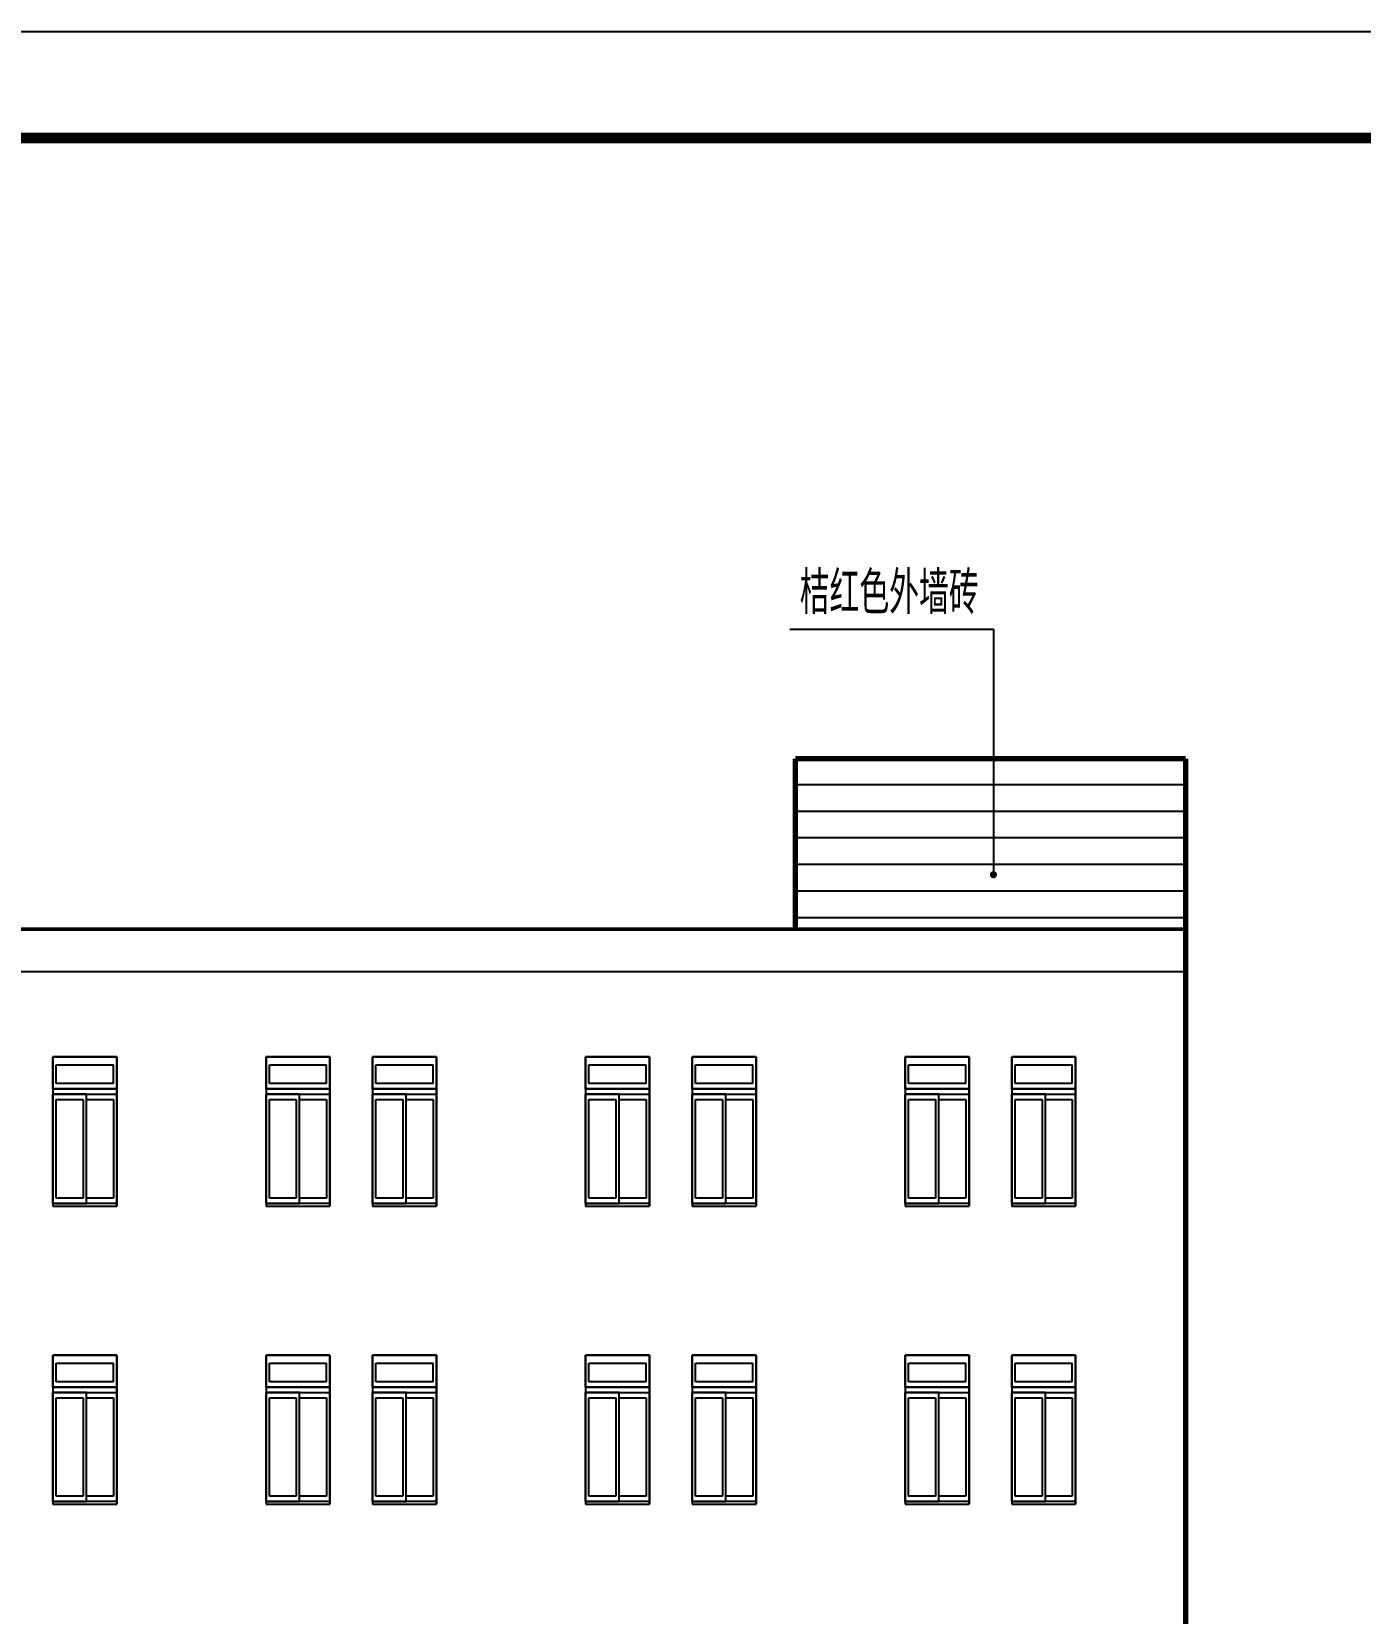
# Model space of a CAD drawing. Extents: x -55219 to 470149, y 494712 to 780039.
# Drawn here: x 152476 to 171184, y 561537 to 583812 of the extents above; entities that cross this region are included whole.
import ezdxf

# ---------------------------------------------------------------- set-up
doc = ezdxf.new("R2010")
doc.units = 0
doc.header["$LTSCALE"] = 1500
doc.header["$MEASUREMENT"] = 0
doc.layers.add('LVTRY', color=6, linetype='CONTINUOUS')
doc.layers.add('PUB_TITLE', color=4, linetype='CONTINUOUS')
doc.styles.add('_HZTXT', font='txt.shx', dxfattribs={"width": 0.8, "bigfont": 'hztxt.shx'})

msp = doc.modelspace()

# ---------------------------------------------------------------- hatches: boundary and pattern name
at = {"layer": 'LVTRY'}
h = msp.add_hatch(dxfattribs=at)
h.set_pattern_fill('LINE', scale=3000, style=0)
h.set_pattern_definition([(360, (233582.2, 428085.36), (1e-13, 375), [])])
h.paths.add_polyline_path([(168726.5, 571173.4), (168726.5, 573573.4), (166017.7, 573573.4), (166017.7, 571964.2, -0.4142136), (166042.9, 571939.1, -1), (165992.6, 571939.1, -0.4142136), (166017.7, 571964.2), (166017.7, 573573.4), (163226.5, 573573.4), (163226.5, 571173.4)])

# ---------------------------------------------------------------- linework, layer by layer
at = {"layer": 'LVTRY', "color": 7}
for p, q in [((163151.6, 575395.9), (166017.7, 575395.9)), ((166017.7, 575395.9), (166017.7, 571939.1)), ((168726.5, 570573.4), (107176.5, 570573.4)), ((152775.5, 569373.4), (152775.5, 567273.4)), ((152775.5, 569373.4), (153675.5, 569373.4)), ((152775.5, 569373.4), (153675.5, 569373.4)), ((153675.5, 569373.4), (152775.5, 569373.4)), ((152775.5, 569373.4), (153675.5, 569373.4)), ((152775.5, 569373.4), (153675.5, 569373.4)), ((152775.5, 568923.4), (152775.5, 569373.4)), ((152775.5, 569373.4), (152775.5, 568923.4)), ((152775.5, 569373.4), (152775.5, 568923.4)), ((152775.5, 569373.4), (152775.5, 568923.4)), ((152775.5, 569373.4), (152775.5, 568923.4)), ((153675.5, 569373.4), (153675.5, 567273.4)), ((153675.5, 569373.4), (153675.5, 568923.4)), ((153675.5, 568923.4), (153675.5, 569373.4)), ((153675.5, 569373.4), (153675.5, 568923.4)), ((153675.5, 568923.4), (153675.5, 569373.4)), ((153675.5, 568923.4), (153675.5, 569373.4)), ((155775.5, 569373.4), (155775.5, 567273.4)), ((155775.5, 569373.4), (156675.5, 569373.4)), ((155775.5, 569373.4), (156675.5, 569373.4)), ((156675.5, 569373.4), (155775.5, 569373.4)), ((155775.5, 569373.4), (156675.5, 569373.4)), ((155775.5, 569373.4), (156675.5, 569373.4)), ((155775.5, 568923.4), (155775.5, 569373.4)), ((155775.5, 569373.4), (155775.5, 568923.4)), ((155775.5, 569373.4), (155775.5, 568923.4)), ((155775.5, 569373.4), (155775.5, 568923.4)), ((155775.5, 569373.4), (155775.5, 568923.4)), ((156675.5, 569373.4), (156675.5, 567273.4)), ((156675.5, 569373.4), (156675.5, 568923.4)), ((156675.5, 568923.4), (156675.5, 569373.4)), ((156675.5, 569373.4), (156675.5, 568923.4)), ((156675.5, 568923.4), (156675.5, 569373.4)), ((156675.5, 568923.4), (156675.5, 569373.4)), ((157275.5, 569373.4), (157275.5, 567273.4)), ((157275.5, 569373.4), (158175.5, 569373.4)), ((157275.5, 569373.4), (158175.5, 569373.4)), ((158175.5, 569373.4), (157275.5, 569373.4)), ((157275.5, 569373.4), (158175.5, 569373.4)), ((157275.5, 569373.4), (158175.5, 569373.4)), ((157275.5, 568923.4), (157275.5, 569373.4)), ((157275.5, 569373.4), (157275.5, 568923.4)), ((157275.5, 569373.4), (157275.5, 568923.4)), ((157275.5, 569373.4), (157275.5, 568923.4)), ((157275.5, 569373.4), (157275.5, 568923.4)), ((158175.5, 569373.4), (158175.5, 567273.4)), ((158175.5, 569373.4), (158175.5, 568923.4)), ((158175.5, 568923.4), (158175.5, 569373.4)), ((158175.5, 569373.4), (158175.5, 568923.4)), ((158175.5, 568923.4), (158175.5, 569373.4)), ((158175.5, 568923.4), (158175.5, 569373.4)), ((160275.5, 569373.4), (160275.5, 567273.4)), ((160275.5, 569373.4), (161175.5, 569373.4)), ((160275.5, 569373.4), (161175.5, 569373.4)), ((161175.5, 569373.4), (160275.5, 569373.4)), ((160275.5, 569373.4), (161175.5, 569373.4)), ((160275.5, 569373.4), (161175.5, 569373.4)), ((160275.5, 568923.4), (160275.5, 569373.4)), ((160275.5, 569373.4), (160275.5, 568923.4)), ((160275.5, 569373.4), (160275.5, 568923.4)), ((160275.5, 569373.4), (160275.5, 568923.4)), ((160275.5, 569373.4), (160275.5, 568923.4)), ((161175.5, 569373.4), (161175.5, 567273.4)), ((161175.5, 569373.4), (161175.5, 568923.4)), ((161175.5, 568923.4), (161175.5, 569373.4)), ((161175.5, 569373.4), (161175.5, 568923.4)), ((161175.5, 568923.4), (161175.5, 569373.4)), ((161175.5, 568923.4), (161175.5, 569373.4)), ((161775.5, 569373.4), (161775.5, 567273.4)), ((161775.5, 569373.4), (162675.5, 569373.4)), ((161775.5, 569373.4), (162675.5, 569373.4)), ((162675.5, 569373.4), (161775.5, 569373.4)), ((161775.5, 569373.4), (162675.5, 569373.4)), ((161775.5, 569373.4), (162675.5, 569373.4)), ((161775.5, 568923.4), (161775.5, 569373.4)), ((161775.5, 569373.4), (161775.5, 568923.4)), ((161775.5, 569373.4), (161775.5, 568923.4)), ((161775.5, 569373.4), (161775.5, 568923.4)), ((161775.5, 569373.4), (161775.5, 568923.4)), ((162675.5, 569373.4), (162675.5, 567273.4)), ((162675.5, 569373.4), (162675.5, 568923.4)), ((162675.5, 568923.4), (162675.5, 569373.4)), ((162675.5, 569373.4), (162675.5, 568923.4)), ((162675.5, 568923.4), (162675.5, 569373.4)), ((162675.5, 568923.4), (162675.5, 569373.4)), ((164775.5, 569373.4), (164775.5, 567273.4)), ((164775.5, 569373.4), (165675.5, 569373.4)), ((164775.5, 569373.4), (165675.5, 569373.4)), ((165675.5, 569373.4), (164775.5, 569373.4)), ((164775.5, 569373.4), (165675.5, 569373.4)), ((164775.5, 569373.4), (165675.5, 569373.4)), ((164775.5, 568923.4), (164775.5, 569373.4)), ((164775.5, 569373.4), (164775.5, 568923.4)), ((164775.5, 569373.4), (164775.5, 568923.4)), ((164775.5, 569373.4), (164775.5, 568923.4)), ((164775.5, 569373.4), (164775.5, 568923.4)), ((165675.5, 569373.4), (165675.5, 567273.4)), ((165675.5, 569373.4), (165675.5, 568923.4)), ((165675.5, 568923.4), (165675.5, 569373.4)), ((165675.5, 569373.4), (165675.5, 568923.4)), ((165675.5, 568923.4), (165675.5, 569373.4)), ((165675.5, 568923.4), (165675.5, 569373.4)), ((166275.5, 569373.4), (166275.5, 567273.4)), ((166275.5, 569373.4), (167175.5, 569373.4)), ((166275.5, 569373.4), (167175.5, 569373.4)), ((167175.5, 569373.4), (166275.5, 569373.4)), ((166275.5, 569373.4), (167175.5, 569373.4)), ((166275.5, 569373.4), (167175.5, 569373.4)), ((166275.5, 568923.4), (166275.5, 569373.4)), ((166275.5, 569373.4), (166275.5, 568923.4)), ((166275.5, 569373.4), (166275.5, 568923.4)), ((166275.5, 569373.4), (166275.5, 568923.4)), ((166275.5, 569373.4), (166275.5, 568923.4)), ((167175.5, 569373.4), (167175.5, 567273.4)), ((167175.5, 569373.4), (167175.5, 568923.4)), ((167175.5, 568923.4), (167175.5, 569373.4)), ((167175.5, 569373.4), (167175.5, 568923.4)), ((167175.5, 568923.4), (167175.5, 569373.4)), ((167175.5, 568923.4), (167175.5, 569373.4)), ((152822.9, 569260.9), (153628.1, 569260.9)), ((152822.9, 569260.9), (153628.1, 569260.9)), ((152822.9, 568998.4), (152822.9, 569260.9)), ((152822.9, 568998.4), (152822.9, 569260.9)), ((153628.1, 568998.4), (153628.1, 569260.9)), ((153628.1, 568998.4), (153628.1, 569260.9)), ((155822.9, 569260.9), (156628.1, 569260.9)), ((155822.9, 569260.9), (156628.1, 569260.9)), ((155822.9, 568998.4), (155822.9, 569260.9)), ((155822.9, 568998.4), (155822.9, 569260.9)), ((156628.1, 568998.4), (156628.1, 569260.9)), ((156628.1, 568998.4), (156628.1, 569260.9)), ((157322.9, 569260.9), (158128.1, 569260.9)), ((157322.9, 569260.9), (158128.1, 569260.9)), ((157322.9, 568998.4), (157322.9, 569260.9)), ((157322.9, 568998.4), (157322.9, 569260.9)), ((158128.1, 568998.4), (158128.1, 569260.9)), ((158128.1, 568998.4), (158128.1, 569260.9)), ((160322.9, 569260.9), (161128.1, 569260.9)), ((160322.9, 569260.9), (161128.1, 569260.9)), ((160322.9, 568998.4), (160322.9, 569260.9)), ((160322.9, 568998.4), (160322.9, 569260.9)), ((161128.1, 568998.4), (161128.1, 569260.9)), ((161128.1, 568998.4), (161128.1, 569260.9)), ((161822.9, 569260.9), (162628.1, 569260.9)), ((161822.9, 569260.9), (162628.1, 569260.9)), ((161822.9, 568998.4), (161822.9, 569260.9)), ((161822.9, 568998.4), (161822.9, 569260.9)), ((162628.1, 568998.4), (162628.1, 569260.9)), ((162628.1, 568998.4), (162628.1, 569260.9)), ((164822.9, 569260.9), (165628.1, 569260.9)), ((164822.9, 569260.9), (165628.1, 569260.9)), ((164822.9, 568998.4), (164822.9, 569260.9)), ((164822.9, 568998.4), (164822.9, 569260.9)), ((165628.1, 568998.4), (165628.1, 569260.9)), ((165628.1, 568998.4), (165628.1, 569260.9)), ((166322.9, 569260.9), (167128.1, 569260.9)), ((166322.9, 569260.9), (167128.1, 569260.9)), ((166322.9, 568998.4), (166322.9, 569260.9)), ((166322.9, 568998.4), (166322.9, 569260.9)), ((167128.1, 568998.4), (167128.1, 569260.9)), ((167128.1, 568998.4), (167128.1, 569260.9)), ((152775.5, 568923.4), (152775.5, 567273.4)), ((152775.5, 568923.4), (152775.5, 567273.4)), ((153675.5, 568923.4), (152775.5, 568923.4)), ((152775.5, 568923.4), (153675.5, 568923.4)), ((152775.5, 568923.4), (153675.5, 568923.4)), ((153628.1, 568998.4), (152822.9, 568998.4)), ((153628.1, 568998.4), (152822.9, 568998.4)), ((153675.5, 567273.4), (153675.5, 568923.4)), ((153675.5, 567273.4), (153675.5, 568923.4)), ((155775.5, 568923.4), (155775.5, 567273.4)), ((155775.5, 568923.4), (155775.5, 567273.4)), ((156675.5, 568923.4), (155775.5, 568923.4)), ((155775.5, 568923.4), (156675.5, 568923.4)), ((155775.5, 568923.4), (156675.5, 568923.4)), ((156628.1, 568998.4), (155822.9, 568998.4)), ((156628.1, 568998.4), (155822.9, 568998.4)), ((156675.5, 567273.4), (156675.5, 568923.4)), ((156675.5, 567273.4), (156675.5, 568923.4)), ((157275.5, 568923.4), (157275.5, 567273.4)), ((157275.5, 568923.4), (157275.5, 567273.4)), ((158175.5, 568923.4), (157275.5, 568923.4)), ((157275.5, 568923.4), (158175.5, 568923.4)), ((157275.5, 568923.4), (158175.5, 568923.4)), ((158128.1, 568998.4), (157322.9, 568998.4)), ((158128.1, 568998.4), (157322.9, 568998.4)), ((158175.5, 567273.4), (158175.5, 568923.4)), ((158175.5, 567273.4), (158175.5, 568923.4)), ((160275.5, 568923.4), (160275.5, 567273.4)), ((160275.5, 568923.4), (160275.5, 567273.4)), ((161175.5, 568923.4), (160275.5, 568923.4)), ((160275.5, 568923.4), (161175.5, 568923.4)), ((160275.5, 568923.4), (161175.5, 568923.4)), ((161128.1, 568998.4), (160322.9, 568998.4)), ((161128.1, 568998.4), (160322.9, 568998.4)), ((161175.5, 567273.4), (161175.5, 568923.4)), ((161175.5, 567273.4), (161175.5, 568923.4)), ((161775.5, 568923.4), (161775.5, 567273.4)), ((161775.5, 568923.4), (161775.5, 567273.4)), ((162675.5, 568923.4), (161775.5, 568923.4)), ((161775.5, 568923.4), (162675.5, 568923.4)), ((161775.5, 568923.4), (162675.5, 568923.4)), ((162628.1, 568998.4), (161822.9, 568998.4)), ((162628.1, 568998.4), (161822.9, 568998.4)), ((162675.5, 567273.4), (162675.5, 568923.4)), ((162675.5, 567273.4), (162675.5, 568923.4)), ((164775.5, 568923.4), (164775.5, 567273.4)), ((164775.5, 568923.4), (164775.5, 567273.4)), ((165675.5, 568923.4), (164775.5, 568923.4)), ((164775.5, 568923.4), (165675.5, 568923.4)), ((164775.5, 568923.4), (165675.5, 568923.4)), ((165628.1, 568998.4), (164822.9, 568998.4)), ((165628.1, 568998.4), (164822.9, 568998.4)), ((165675.5, 567273.4), (165675.5, 568923.4)), ((165675.5, 567273.4), (165675.5, 568923.4)), ((166275.5, 568923.4), (166275.5, 567273.4)), ((166275.5, 568923.4), (166275.5, 567273.4)), ((167175.5, 568923.4), (166275.5, 568923.4)), ((166275.5, 568923.4), (167175.5, 568923.4)), ((166275.5, 568923.4), (167175.5, 568923.4)), ((167128.1, 568998.4), (166322.9, 568998.4)), ((167128.1, 568998.4), (166322.9, 568998.4)), ((167175.5, 567273.4), (167175.5, 568923.4)), ((167175.5, 567273.4), (167175.5, 568923.4)), ((152775.5, 567310.9), (152775.5, 568848.4)), ((152775.5, 568848.4), (152775.5, 567310.9)), ((152775.5, 568848.4), (152775.5, 567310.9)), ((152775.5, 568848.4), (153675.5, 568848.4)), ((152775.5, 568848.4), (153675.5, 568848.4)), ((153249.2, 568848.4), (152775.5, 568848.4)), ((152822.9, 567385.9), (152822.9, 568773.4)), ((152822.9, 567385.9), (152822.9, 568773.4)), ((152822.9, 568773.4), (153201.8, 568773.4)), ((152822.9, 568773.4), (153201.8, 568773.4)), ((153201.8, 568773.4), (153201.8, 567385.9)), ((153201.8, 568773.4), (153201.8, 567385.9)), ((153249.2, 567310.9), (153249.2, 568848.4)), ((153249.2, 567310.9), (153249.2, 568848.4)), ((153249.2, 568773.4), (153628.1, 568773.4)), ((153249.2, 568773.4), (153628.1, 568773.4)), ((153628.1, 568773.4), (153628.1, 567385.9)), ((153628.1, 568773.4), (153628.1, 567385.9)), ((153675.5, 568848.4), (153675.5, 567310.9)), ((153675.5, 568848.4), (153675.5, 567310.9)), ((155775.5, 567310.9), (155775.5, 568848.4)), ((155775.5, 568848.4), (155775.5, 567310.9)), ((155775.5, 568848.4), (155775.5, 567310.9)), ((155775.5, 568848.4), (156675.5, 568848.4)), ((155775.5, 568848.4), (156675.5, 568848.4)), ((156249.2, 568848.4), (155775.5, 568848.4)), ((155822.9, 567385.9), (155822.9, 568773.4)), ((155822.9, 567385.9), (155822.9, 568773.4)), ((155822.9, 568773.4), (156201.8, 568773.4)), ((155822.9, 568773.4), (156201.8, 568773.4)), ((156201.8, 568773.4), (156201.8, 567385.9)), ((156201.8, 568773.4), (156201.8, 567385.9)), ((156249.2, 567310.9), (156249.2, 568848.4)), ((156249.2, 567310.9), (156249.2, 568848.4)), ((156249.2, 568773.4), (156628.1, 568773.4)), ((156249.2, 568773.4), (156628.1, 568773.4)), ((156628.1, 568773.4), (156628.1, 567385.9)), ((156628.1, 568773.4), (156628.1, 567385.9)), ((156675.5, 568848.4), (156675.5, 567310.9)), ((156675.5, 568848.4), (156675.5, 567310.9)), ((157275.5, 567310.9), (157275.5, 568848.4)), ((157275.5, 568848.4), (157275.5, 567310.9)), ((157275.5, 568848.4), (157275.5, 567310.9)), ((157275.5, 568848.4), (158175.5, 568848.4)), ((157275.5, 568848.4), (158175.5, 568848.4)), ((157749.2, 568848.4), (157275.5, 568848.4)), ((157322.9, 567385.9), (157322.9, 568773.4)), ((157322.9, 567385.9), (157322.9, 568773.4)), ((157322.9, 568773.4), (157701.8, 568773.4)), ((157322.9, 568773.4), (157701.8, 568773.4)), ((157701.8, 568773.4), (157701.8, 567385.9)), ((157701.8, 568773.4), (157701.8, 567385.9)), ((157749.2, 567310.9), (157749.2, 568848.4)), ((157749.2, 567310.9), (157749.2, 568848.4)), ((157749.2, 568773.4), (158128.1, 568773.4)), ((157749.2, 568773.4), (158128.1, 568773.4)), ((158128.1, 568773.4), (158128.1, 567385.9)), ((158128.1, 568773.4), (158128.1, 567385.9)), ((158175.5, 568848.4), (158175.5, 567310.9)), ((158175.5, 568848.4), (158175.5, 567310.9)), ((160275.5, 567310.9), (160275.5, 568848.4)), ((160275.5, 568848.4), (160275.5, 567310.9)), ((160275.5, 568848.4), (160275.5, 567310.9)), ((160275.5, 568848.4), (161175.5, 568848.4)), ((160275.5, 568848.4), (161175.5, 568848.4)), ((160749.2, 568848.4), (160275.5, 568848.4)), ((160322.9, 567385.9), (160322.9, 568773.4)), ((160322.9, 567385.9), (160322.9, 568773.4)), ((160322.9, 568773.4), (160701.8, 568773.4)), ((160322.9, 568773.4), (160701.8, 568773.4)), ((160701.8, 568773.4), (160701.8, 567385.9)), ((160701.8, 568773.4), (160701.8, 567385.9)), ((160749.2, 567310.9), (160749.2, 568848.4)), ((160749.2, 567310.9), (160749.2, 568848.4)), ((160749.2, 568773.4), (161128.1, 568773.4)), ((160749.2, 568773.4), (161128.1, 568773.4)), ((161128.1, 568773.4), (161128.1, 567385.9)), ((161128.1, 568773.4), (161128.1, 567385.9)), ((161175.5, 568848.4), (161175.5, 567310.9)), ((161175.5, 568848.4), (161175.5, 567310.9)), ((161775.5, 567310.9), (161775.5, 568848.4)), ((161775.5, 568848.4), (161775.5, 567310.9)), ((161775.5, 568848.4), (161775.5, 567310.9)), ((161775.5, 568848.4), (162675.5, 568848.4)), ((161775.5, 568848.4), (162675.5, 568848.4)), ((162249.2, 568848.4), (161775.5, 568848.4)), ((161822.9, 567385.9), (161822.9, 568773.4)), ((161822.9, 567385.9), (161822.9, 568773.4)), ((161822.9, 568773.4), (162201.8, 568773.4)), ((161822.9, 568773.4), (162201.8, 568773.4)), ((162201.8, 568773.4), (162201.8, 567385.9)), ((162201.8, 568773.4), (162201.8, 567385.9)), ((162249.2, 567310.9), (162249.2, 568848.4)), ((162249.2, 567310.9), (162249.2, 568848.4)), ((162249.2, 568773.4), (162628.1, 568773.4)), ((162249.2, 568773.4), (162628.1, 568773.4)), ((162628.1, 568773.4), (162628.1, 567385.9)), ((162628.1, 568773.4), (162628.1, 567385.9)), ((162675.5, 568848.4), (162675.5, 567310.9)), ((162675.5, 568848.4), (162675.5, 567310.9)), ((164775.5, 567310.9), (164775.5, 568848.4)), ((164775.5, 568848.4), (164775.5, 567310.9)), ((164775.5, 568848.4), (164775.5, 567310.9)), ((164775.5, 568848.4), (165675.5, 568848.4)), ((164775.5, 568848.4), (165675.5, 568848.4)), ((165249.2, 568848.4), (164775.5, 568848.4)), ((164822.9, 567385.9), (164822.9, 568773.4)), ((164822.9, 567385.9), (164822.9, 568773.4)), ((164822.9, 568773.4), (165201.8, 568773.4)), ((164822.9, 568773.4), (165201.8, 568773.4)), ((165201.8, 568773.4), (165201.8, 567385.9)), ((165201.8, 568773.4), (165201.8, 567385.9)), ((165249.2, 567310.9), (165249.2, 568848.4)), ((165249.2, 567310.9), (165249.2, 568848.4)), ((165249.2, 568773.4), (165628.1, 568773.4)), ((165249.2, 568773.4), (165628.1, 568773.4)), ((165628.1, 568773.4), (165628.1, 567385.9)), ((165628.1, 568773.4), (165628.1, 567385.9)), ((165675.5, 568848.4), (165675.5, 567310.9)), ((165675.5, 568848.4), (165675.5, 567310.9)), ((166275.5, 567310.9), (166275.5, 568848.4)), ((166275.5, 568848.4), (166275.5, 567310.9)), ((166275.5, 568848.4), (166275.5, 567310.9)), ((166275.5, 568848.4), (167175.5, 568848.4)), ((166275.5, 568848.4), (167175.5, 568848.4)), ((166749.2, 568848.4), (166275.5, 568848.4)), ((166322.9, 567385.9), (166322.9, 568773.4)), ((166322.9, 567385.9), (166322.9, 568773.4)), ((166322.9, 568773.4), (166701.8, 568773.4)), ((166322.9, 568773.4), (166701.8, 568773.4)), ((166701.8, 568773.4), (166701.8, 567385.9)), ((166701.8, 568773.4), (166701.8, 567385.9)), ((166749.2, 567310.9), (166749.2, 568848.4)), ((166749.2, 567310.9), (166749.2, 568848.4)), ((166749.2, 568773.4), (167128.1, 568773.4)), ((166749.2, 568773.4), (167128.1, 568773.4)), ((167128.1, 568773.4), (167128.1, 567385.9)), ((167128.1, 568773.4), (167128.1, 567385.9)), ((167175.5, 568848.4), (167175.5, 567310.9)), ((167175.5, 568848.4), (167175.5, 567310.9)), ((153201.8, 567385.9), (152822.9, 567385.9)), ((153201.8, 567385.9), (152822.9, 567385.9)), ((153628.1, 567385.9), (153249.2, 567385.9)), ((153628.1, 567385.9), (153249.2, 567385.9)), ((156201.8, 567385.9), (155822.9, 567385.9)), ((156201.8, 567385.9), (155822.9, 567385.9)), ((156628.1, 567385.9), (156249.2, 567385.9)), ((156628.1, 567385.9), (156249.2, 567385.9)), ((157701.8, 567385.9), (157322.9, 567385.9)), ((157701.8, 567385.9), (157322.9, 567385.9)), ((158128.1, 567385.9), (157749.2, 567385.9)), ((158128.1, 567385.9), (157749.2, 567385.9)), ((160701.8, 567385.9), (160322.9, 567385.9)), ((160701.8, 567385.9), (160322.9, 567385.9)), ((161128.1, 567385.9), (160749.2, 567385.9)), ((161128.1, 567385.9), (160749.2, 567385.9)), ((162201.8, 567385.9), (161822.9, 567385.9)), ((162201.8, 567385.9), (161822.9, 567385.9)), ((162628.1, 567385.9), (162249.2, 567385.9)), ((162628.1, 567385.9), (162249.2, 567385.9)), ((165201.8, 567385.9), (164822.9, 567385.9)), ((165201.8, 567385.9), (164822.9, 567385.9)), ((165628.1, 567385.9), (165249.2, 567385.9)), ((165628.1, 567385.9), (165249.2, 567385.9)), ((166701.8, 567385.9), (166322.9, 567385.9)), ((166701.8, 567385.9), (166322.9, 567385.9)), ((167128.1, 567385.9), (166749.2, 567385.9)), ((167128.1, 567385.9), (166749.2, 567385.9)), ((153675.5, 567310.9), (152775.5, 567310.9)), ((153675.5, 567310.9), (152775.5, 567310.9)), ((152775.5, 567310.9), (153249.2, 567310.9)), ((152775.5, 567273.4), (153675.5, 567273.4)), ((152775.5, 567273.4), (153675.5, 567273.4)), ((152775.5, 567273.4), (153675.5, 567273.4)), ((153675.5, 567273.4), (153675.5, 567273.4)), ((156675.5, 567310.9), (155775.5, 567310.9)), ((156675.5, 567310.9), (155775.5, 567310.9)), ((155775.5, 567310.9), (156249.2, 567310.9)), ((155775.5, 567273.4), (156675.5, 567273.4)), ((155775.5, 567273.4), (156675.5, 567273.4)), ((155775.5, 567273.4), (156675.5, 567273.4)), ((156675.5, 567273.4), (156675.5, 567273.4)), ((158175.5, 567310.9), (157275.5, 567310.9)), ((158175.5, 567310.9), (157275.5, 567310.9)), ((157275.5, 567310.9), (157749.2, 567310.9)), ((157275.5, 567273.4), (158175.5, 567273.4)), ((157275.5, 567273.4), (158175.5, 567273.4)), ((157275.5, 567273.4), (158175.5, 567273.4)), ((158175.5, 567273.4), (158175.5, 567273.4)), ((161175.5, 567310.9), (160275.5, 567310.9)), ((161175.5, 567310.9), (160275.5, 567310.9)), ((160275.5, 567310.9), (160749.2, 567310.9)), ((160275.5, 567273.4), (161175.5, 567273.4)), ((160275.5, 567273.4), (161175.5, 567273.4)), ((160275.5, 567273.4), (161175.5, 567273.4)), ((161175.5, 567273.4), (161175.5, 567273.4)), ((162675.5, 567310.9), (161775.5, 567310.9)), ((162675.5, 567310.9), (161775.5, 567310.9)), ((161775.5, 567310.9), (162249.2, 567310.9)), ((161775.5, 567273.4), (162675.5, 567273.4)), ((161775.5, 567273.4), (162675.5, 567273.4)), ((161775.5, 567273.4), (162675.5, 567273.4)), ((162675.5, 567273.4), (162675.5, 567273.4)), ((165675.5, 567310.9), (164775.5, 567310.9)), ((165675.5, 567310.9), (164775.5, 567310.9)), ((164775.5, 567310.9), (165249.2, 567310.9)), ((164775.5, 567273.4), (165675.5, 567273.4)), ((164775.5, 567273.4), (165675.5, 567273.4)), ((164775.5, 567273.4), (165675.5, 567273.4)), ((165675.5, 567273.4), (165675.5, 567273.4)), ((167175.5, 567310.9), (166275.5, 567310.9)), ((167175.5, 567310.9), (166275.5, 567310.9)), ((166275.5, 567310.9), (166749.2, 567310.9)), ((166275.5, 567273.4), (167175.5, 567273.4)), ((166275.5, 567273.4), (167175.5, 567273.4)), ((166275.5, 567273.4), (167175.5, 567273.4)), ((167175.5, 567273.4), (167175.5, 567273.4)), ((152775.5, 565173.4), (152775.5, 563073.4)), ((152775.5, 565173.4), (153675.5, 565173.4)), ((152775.5, 565173.4), (153675.5, 565173.4)), ((153675.5, 565173.4), (152775.5, 565173.4)), ((152775.5, 565173.4), (153675.5, 565173.4)), ((152775.5, 565173.4), (153675.5, 565173.4)), ((152775.5, 564723.4), (152775.5, 565173.4)), ((152775.5, 565173.4), (152775.5, 564723.4)), ((152775.5, 565173.4), (152775.5, 564723.4)), ((152775.5, 565173.4), (152775.5, 564723.4)), ((152775.5, 565173.4), (152775.5, 564723.4)), ((153675.5, 565173.4), (153675.5, 563073.4)), ((153675.5, 565173.4), (153675.5, 564723.4)), ((153675.5, 564723.4), (153675.5, 565173.4)), ((153675.5, 565173.4), (153675.5, 564723.4)), ((153675.5, 564723.4), (153675.5, 565173.4)), ((153675.5, 564723.4), (153675.5, 565173.4)), ((155775.5, 565173.4), (155775.5, 563073.4)), ((155775.5, 565173.4), (156675.5, 565173.4)), ((155775.5, 565173.4), (156675.5, 565173.4)), ((156675.5, 565173.4), (155775.5, 565173.4)), ((155775.5, 565173.4), (156675.5, 565173.4)), ((155775.5, 565173.4), (156675.5, 565173.4)), ((155775.5, 564723.4), (155775.5, 565173.4)), ((155775.5, 565173.4), (155775.5, 564723.4)), ((155775.5, 565173.4), (155775.5, 564723.4)), ((155775.5, 565173.4), (155775.5, 564723.4)), ((155775.5, 565173.4), (155775.5, 564723.4)), ((156675.5, 565173.4), (156675.5, 563073.4)), ((156675.5, 565173.4), (156675.5, 564723.4)), ((156675.5, 564723.4), (156675.5, 565173.4)), ((156675.5, 565173.4), (156675.5, 564723.4)), ((156675.5, 564723.4), (156675.5, 565173.4)), ((156675.5, 564723.4), (156675.5, 565173.4)), ((157275.5, 565173.4), (157275.5, 563073.4)), ((157275.5, 565173.4), (158175.5, 565173.4)), ((157275.5, 565173.4), (158175.5, 565173.4)), ((158175.5, 565173.4), (157275.5, 565173.4)), ((157275.5, 565173.4), (158175.5, 565173.4)), ((157275.5, 565173.4), (158175.5, 565173.4)), ((157275.5, 564723.4), (157275.5, 565173.4)), ((157275.5, 565173.4), (157275.5, 564723.4)), ((157275.5, 565173.4), (157275.5, 564723.4)), ((157275.5, 565173.4), (157275.5, 564723.4)), ((157275.5, 565173.4), (157275.5, 564723.4)), ((158175.5, 565173.4), (158175.5, 563073.4)), ((158175.5, 565173.4), (158175.5, 564723.4)), ((158175.5, 564723.4), (158175.5, 565173.4)), ((158175.5, 565173.4), (158175.5, 564723.4)), ((158175.5, 564723.4), (158175.5, 565173.4)), ((158175.5, 564723.4), (158175.5, 565173.4)), ((160275.5, 565173.4), (160275.5, 563073.4)), ((160275.5, 565173.4), (161175.5, 565173.4)), ((160275.5, 565173.4), (161175.5, 565173.4)), ((161175.5, 565173.4), (160275.5, 565173.4)), ((160275.5, 565173.4), (161175.5, 565173.4)), ((160275.5, 565173.4), (161175.5, 565173.4)), ((160275.5, 564723.4), (160275.5, 565173.4)), ((160275.5, 565173.4), (160275.5, 564723.4)), ((160275.5, 565173.4), (160275.5, 564723.4)), ((160275.5, 565173.4), (160275.5, 564723.4)), ((160275.5, 565173.4), (160275.5, 564723.4)), ((161175.5, 565173.4), (161175.5, 563073.4)), ((161175.5, 565173.4), (161175.5, 564723.4)), ((161175.5, 564723.4), (161175.5, 565173.4)), ((161175.5, 565173.4), (161175.5, 564723.4)), ((161175.5, 564723.4), (161175.5, 565173.4)), ((161175.5, 564723.4), (161175.5, 565173.4)), ((161775.5, 565173.4), (161775.5, 563073.4)), ((161775.5, 565173.4), (162675.5, 565173.4)), ((161775.5, 565173.4), (162675.5, 565173.4)), ((162675.5, 565173.4), (161775.5, 565173.4)), ((161775.5, 565173.4), (162675.5, 565173.4)), ((161775.5, 565173.4), (162675.5, 565173.4)), ((161775.5, 564723.4), (161775.5, 565173.4)), ((161775.5, 565173.4), (161775.5, 564723.4)), ((161775.5, 565173.4), (161775.5, 564723.4)), ((161775.5, 565173.4), (161775.5, 564723.4)), ((161775.5, 565173.4), (161775.5, 564723.4)), ((162675.5, 565173.4), (162675.5, 563073.4)), ((162675.5, 565173.4), (162675.5, 564723.4)), ((162675.5, 564723.4), (162675.5, 565173.4)), ((162675.5, 565173.4), (162675.5, 564723.4)), ((162675.5, 564723.4), (162675.5, 565173.4)), ((162675.5, 564723.4), (162675.5, 565173.4)), ((164775.5, 565173.4), (164775.5, 563073.4)), ((164775.5, 565173.4), (165675.5, 565173.4)), ((164775.5, 565173.4), (165675.5, 565173.4)), ((165675.5, 565173.4), (164775.5, 565173.4)), ((164775.5, 565173.4), (165675.5, 565173.4)), ((164775.5, 565173.4), (165675.5, 565173.4)), ((164775.5, 564723.4), (164775.5, 565173.4)), ((164775.5, 565173.4), (164775.5, 564723.4)), ((164775.5, 565173.4), (164775.5, 564723.4)), ((164775.5, 565173.4), (164775.5, 564723.4)), ((164775.5, 565173.4), (164775.5, 564723.4)), ((165675.5, 565173.4), (165675.5, 563073.4)), ((165675.5, 565173.4), (165675.5, 564723.4)), ((165675.5, 564723.4), (165675.5, 565173.4)), ((165675.5, 565173.4), (165675.5, 564723.4)), ((165675.5, 564723.4), (165675.5, 565173.4)), ((165675.5, 564723.4), (165675.5, 565173.4)), ((166275.5, 565173.4), (166275.5, 563073.4)), ((166275.5, 565173.4), (167175.5, 565173.4)), ((166275.5, 565173.4), (167175.5, 565173.4)), ((167175.5, 565173.4), (166275.5, 565173.4)), ((166275.5, 565173.4), (167175.5, 565173.4)), ((166275.5, 565173.4), (167175.5, 565173.4)), ((166275.5, 564723.4), (166275.5, 565173.4)), ((166275.5, 565173.4), (166275.5, 564723.4)), ((166275.5, 565173.4), (166275.5, 564723.4)), ((166275.5, 565173.4), (166275.5, 564723.4)), ((166275.5, 565173.4), (166275.5, 564723.4)), ((167175.5, 565173.4), (167175.5, 563073.4)), ((167175.5, 565173.4), (167175.5, 564723.4)), ((167175.5, 564723.4), (167175.5, 565173.4)), ((167175.5, 565173.4), (167175.5, 564723.4)), ((167175.5, 564723.4), (167175.5, 565173.4)), ((167175.5, 564723.4), (167175.5, 565173.4)), ((152822.9, 565060.9), (153628.1, 565060.9)), ((152822.9, 565060.9), (153628.1, 565060.9)), ((152822.9, 564798.4), (152822.9, 565060.9)), ((152822.9, 564798.4), (152822.9, 565060.9)), ((153628.1, 564798.4), (153628.1, 565060.9)), ((153628.1, 564798.4), (153628.1, 565060.9)), ((155822.9, 565060.9), (156628.1, 565060.9)), ((155822.9, 565060.9), (156628.1, 565060.9)), ((155822.9, 564798.4), (155822.9, 565060.9)), ((155822.9, 564798.4), (155822.9, 565060.9)), ((156628.1, 564798.4), (156628.1, 565060.9)), ((156628.1, 564798.4), (156628.1, 565060.9)), ((157322.9, 565060.9), (158128.1, 565060.9)), ((157322.9, 565060.9), (158128.1, 565060.9)), ((157322.9, 564798.4), (157322.9, 565060.9)), ((157322.9, 564798.4), (157322.9, 565060.9)), ((158128.1, 564798.4), (158128.1, 565060.9)), ((158128.1, 564798.4), (158128.1, 565060.9)), ((160322.9, 565060.9), (161128.1, 565060.9)), ((160322.9, 565060.9), (161128.1, 565060.9)), ((160322.9, 564798.4), (160322.9, 565060.9)), ((160322.9, 564798.4), (160322.9, 565060.9)), ((161128.1, 564798.4), (161128.1, 565060.9)), ((161128.1, 564798.4), (161128.1, 565060.9)), ((161822.9, 565060.9), (162628.1, 565060.9)), ((161822.9, 565060.9), (162628.1, 565060.9)), ((161822.9, 564798.4), (161822.9, 565060.9)), ((161822.9, 564798.4), (161822.9, 565060.9)), ((162628.1, 564798.4), (162628.1, 565060.9)), ((162628.1, 564798.4), (162628.1, 565060.9)), ((164822.9, 565060.9), (165628.1, 565060.9)), ((164822.9, 565060.9), (165628.1, 565060.9)), ((164822.9, 564798.4), (164822.9, 565060.9)), ((164822.9, 564798.4), (164822.9, 565060.9)), ((165628.1, 564798.4), (165628.1, 565060.9)), ((165628.1, 564798.4), (165628.1, 565060.9)), ((166322.9, 565060.9), (167128.1, 565060.9)), ((166322.9, 565060.9), (167128.1, 565060.9)), ((166322.9, 564798.4), (166322.9, 565060.9)), ((166322.9, 564798.4), (166322.9, 565060.9)), ((167128.1, 564798.4), (167128.1, 565060.9)), ((167128.1, 564798.4), (167128.1, 565060.9)), ((152775.5, 564723.4), (152775.5, 563073.4)), ((152775.5, 564723.4), (152775.5, 563073.4)), ((153675.5, 564723.4), (152775.5, 564723.4)), ((152775.5, 564723.4), (153675.5, 564723.4)), ((152775.5, 564723.4), (153675.5, 564723.4)), ((153628.1, 564798.4), (152822.9, 564798.4)), ((153628.1, 564798.4), (152822.9, 564798.4)), ((153675.5, 563073.4), (153675.5, 564723.4)), ((153675.5, 563073.4), (153675.5, 564723.4)), ((155775.5, 564723.4), (155775.5, 563073.4)), ((155775.5, 564723.4), (155775.5, 563073.4)), ((156675.5, 564723.4), (155775.5, 564723.4)), ((155775.5, 564723.4), (156675.5, 564723.4)), ((155775.5, 564723.4), (156675.5, 564723.4)), ((156628.1, 564798.4), (155822.9, 564798.4)), ((156628.1, 564798.4), (155822.9, 564798.4)), ((156675.5, 563073.4), (156675.5, 564723.4)), ((156675.5, 563073.4), (156675.5, 564723.4)), ((157275.5, 564723.4), (157275.5, 563073.4)), ((157275.5, 564723.4), (157275.5, 563073.4)), ((158175.5, 564723.4), (157275.5, 564723.4)), ((157275.5, 564723.4), (158175.5, 564723.4)), ((157275.5, 564723.4), (158175.5, 564723.4)), ((158128.1, 564798.4), (157322.9, 564798.4)), ((158128.1, 564798.4), (157322.9, 564798.4)), ((158175.5, 563073.4), (158175.5, 564723.4)), ((158175.5, 563073.4), (158175.5, 564723.4)), ((160275.5, 564723.4), (160275.5, 563073.4)), ((160275.5, 564723.4), (160275.5, 563073.4)), ((161175.5, 564723.4), (160275.5, 564723.4)), ((160275.5, 564723.4), (161175.5, 564723.4)), ((160275.5, 564723.4), (161175.5, 564723.4)), ((161128.1, 564798.4), (160322.9, 564798.4)), ((161128.1, 564798.4), (160322.9, 564798.4)), ((161175.5, 563073.4), (161175.5, 564723.4)), ((161175.5, 563073.4), (161175.5, 564723.4)), ((161775.5, 564723.4), (161775.5, 563073.4)), ((161775.5, 564723.4), (161775.5, 563073.4)), ((162675.5, 564723.4), (161775.5, 564723.4)), ((161775.5, 564723.4), (162675.5, 564723.4)), ((161775.5, 564723.4), (162675.5, 564723.4)), ((162628.1, 564798.4), (161822.9, 564798.4)), ((162628.1, 564798.4), (161822.9, 564798.4)), ((162675.5, 563073.4), (162675.5, 564723.4)), ((162675.5, 563073.4), (162675.5, 564723.4)), ((164775.5, 564723.4), (164775.5, 563073.4)), ((164775.5, 564723.4), (164775.5, 563073.4)), ((165675.5, 564723.4), (164775.5, 564723.4)), ((164775.5, 564723.4), (165675.5, 564723.4)), ((164775.5, 564723.4), (165675.5, 564723.4)), ((165628.1, 564798.4), (164822.9, 564798.4)), ((165628.1, 564798.4), (164822.9, 564798.4)), ((165675.5, 563073.4), (165675.5, 564723.4)), ((165675.5, 563073.4), (165675.5, 564723.4)), ((166275.5, 564723.4), (166275.5, 563073.4)), ((166275.5, 564723.4), (166275.5, 563073.4)), ((167175.5, 564723.4), (166275.5, 564723.4)), ((166275.5, 564723.4), (167175.5, 564723.4)), ((166275.5, 564723.4), (167175.5, 564723.4)), ((167128.1, 564798.4), (166322.9, 564798.4)), ((167128.1, 564798.4), (166322.9, 564798.4)), ((167175.5, 563073.4), (167175.5, 564723.4)), ((167175.5, 563073.4), (167175.5, 564723.4)), ((152775.5, 563110.9), (152775.5, 564648.4)), ((152775.5, 564648.4), (152775.5, 563110.9)), ((152775.5, 564648.4), (152775.5, 563110.9)), ((152775.5, 564648.4), (153675.5, 564648.4)), ((152775.5, 564648.4), (153675.5, 564648.4)), ((153249.2, 564648.4), (152775.5, 564648.4)), ((152822.9, 563185.9), (152822.9, 564573.4)), ((152822.9, 563185.9), (152822.9, 564573.4)), ((152822.9, 564573.4), (153201.8, 564573.4)), ((152822.9, 564573.4), (153201.8, 564573.4)), ((153201.8, 564573.4), (153201.8, 563185.9)), ((153201.8, 564573.4), (153201.8, 563185.9)), ((153249.2, 563110.9), (153249.2, 564648.4)), ((153249.2, 563110.9), (153249.2, 564648.4)), ((153249.2, 564573.4), (153628.1, 564573.4)), ((153249.2, 564573.4), (153628.1, 564573.4)), ((153628.1, 564573.4), (153628.1, 563185.9)), ((153628.1, 564573.4), (153628.1, 563185.9)), ((153675.5, 564648.4), (153675.5, 563110.9)), ((153675.5, 564648.4), (153675.5, 563110.9)), ((155775.5, 563110.9), (155775.5, 564648.4)), ((155775.5, 564648.4), (155775.5, 563110.9)), ((155775.5, 564648.4), (155775.5, 563110.9)), ((155775.5, 564648.4), (156675.5, 564648.4)), ((155775.5, 564648.4), (156675.5, 564648.4)), ((156249.2, 564648.4), (155775.5, 564648.4)), ((155822.9, 563185.9), (155822.9, 564573.4)), ((155822.9, 563185.9), (155822.9, 564573.4)), ((155822.9, 564573.4), (156201.8, 564573.4)), ((155822.9, 564573.4), (156201.8, 564573.4)), ((156201.8, 564573.4), (156201.8, 563185.9)), ((156201.8, 564573.4), (156201.8, 563185.9)), ((156249.2, 563110.9), (156249.2, 564648.4)), ((156249.2, 563110.9), (156249.2, 564648.4)), ((156249.2, 564573.4), (156628.1, 564573.4)), ((156249.2, 564573.4), (156628.1, 564573.4)), ((156628.1, 564573.4), (156628.1, 563185.9)), ((156628.1, 564573.4), (156628.1, 563185.9)), ((156675.5, 564648.4), (156675.5, 563110.9)), ((156675.5, 564648.4), (156675.5, 563110.9)), ((157275.5, 563110.9), (157275.5, 564648.4)), ((157275.5, 564648.4), (157275.5, 563110.9)), ((157275.5, 564648.4), (157275.5, 563110.9)), ((157275.5, 564648.4), (158175.5, 564648.4)), ((157275.5, 564648.4), (158175.5, 564648.4)), ((157749.2, 564648.4), (157275.5, 564648.4)), ((157322.9, 563185.9), (157322.9, 564573.4)), ((157322.9, 563185.9), (157322.9, 564573.4)), ((157322.9, 564573.4), (157701.8, 564573.4)), ((157322.9, 564573.4), (157701.8, 564573.4)), ((157701.8, 564573.4), (157701.8, 563185.9)), ((157701.8, 564573.4), (157701.8, 563185.9)), ((157749.2, 563110.9), (157749.2, 564648.4)), ((157749.2, 563110.9), (157749.2, 564648.4)), ((157749.2, 564573.4), (158128.1, 564573.4)), ((157749.2, 564573.4), (158128.1, 564573.4)), ((158128.1, 564573.4), (158128.1, 563185.9)), ((158128.1, 564573.4), (158128.1, 563185.9)), ((158175.5, 564648.4), (158175.5, 563110.9)), ((158175.5, 564648.4), (158175.5, 563110.9)), ((160275.5, 563110.9), (160275.5, 564648.4)), ((160275.5, 564648.4), (160275.5, 563110.9)), ((160275.5, 564648.4), (160275.5, 563110.9)), ((160275.5, 564648.4), (161175.5, 564648.4)), ((160275.5, 564648.4), (161175.5, 564648.4)), ((160749.2, 564648.4), (160275.5, 564648.4)), ((160322.9, 563185.9), (160322.9, 564573.4)), ((160322.9, 563185.9), (160322.9, 564573.4)), ((160322.9, 564573.4), (160701.8, 564573.4)), ((160322.9, 564573.4), (160701.8, 564573.4)), ((160701.8, 564573.4), (160701.8, 563185.9)), ((160701.8, 564573.4), (160701.8, 563185.9)), ((160749.2, 563110.9), (160749.2, 564648.4)), ((160749.2, 563110.9), (160749.2, 564648.4)), ((160749.2, 564573.4), (161128.1, 564573.4)), ((160749.2, 564573.4), (161128.1, 564573.4)), ((161128.1, 564573.4), (161128.1, 563185.9)), ((161128.1, 564573.4), (161128.1, 563185.9)), ((161175.5, 564648.4), (161175.5, 563110.9)), ((161175.5, 564648.4), (161175.5, 563110.9)), ((161775.5, 563110.9), (161775.5, 564648.4)), ((161775.5, 564648.4), (161775.5, 563110.9)), ((161775.5, 564648.4), (161775.5, 563110.9)), ((161775.5, 564648.4), (162675.5, 564648.4)), ((161775.5, 564648.4), (162675.5, 564648.4)), ((162249.2, 564648.4), (161775.5, 564648.4)), ((161822.9, 563185.9), (161822.9, 564573.4)), ((161822.9, 563185.9), (161822.9, 564573.4)), ((161822.9, 564573.4), (162201.8, 564573.4)), ((161822.9, 564573.4), (162201.8, 564573.4)), ((162201.8, 564573.4), (162201.8, 563185.9)), ((162201.8, 564573.4), (162201.8, 563185.9)), ((162249.2, 563110.9), (162249.2, 564648.4)), ((162249.2, 563110.9), (162249.2, 564648.4)), ((162249.2, 564573.4), (162628.1, 564573.4)), ((162249.2, 564573.4), (162628.1, 564573.4)), ((162628.1, 564573.4), (162628.1, 563185.9)), ((162628.1, 564573.4), (162628.1, 563185.9)), ((162675.5, 564648.4), (162675.5, 563110.9)), ((162675.5, 564648.4), (162675.5, 563110.9)), ((164775.5, 563110.9), (164775.5, 564648.4)), ((164775.5, 564648.4), (164775.5, 563110.9)), ((164775.5, 564648.4), (164775.5, 563110.9)), ((164775.5, 564648.4), (165675.5, 564648.4)), ((164775.5, 564648.4), (165675.5, 564648.4)), ((165249.2, 564648.4), (164775.5, 564648.4)), ((164822.9, 563185.9), (164822.9, 564573.4)), ((164822.9, 563185.9), (164822.9, 564573.4)), ((164822.9, 564573.4), (165201.8, 564573.4)), ((164822.9, 564573.4), (165201.8, 564573.4)), ((165201.8, 564573.4), (165201.8, 563185.9)), ((165201.8, 564573.4), (165201.8, 563185.9)), ((165249.2, 563110.9), (165249.2, 564648.4)), ((165249.2, 563110.9), (165249.2, 564648.4)), ((165249.2, 564573.4), (165628.1, 564573.4)), ((165249.2, 564573.4), (165628.1, 564573.4)), ((165628.1, 564573.4), (165628.1, 563185.9)), ((165628.1, 564573.4), (165628.1, 563185.9)), ((165675.5, 564648.4), (165675.5, 563110.9)), ((165675.5, 564648.4), (165675.5, 563110.9)), ((166275.5, 563110.9), (166275.5, 564648.4)), ((166275.5, 564648.4), (166275.5, 563110.9)), ((166275.5, 564648.4), (166275.5, 563110.9)), ((166275.5, 564648.4), (167175.5, 564648.4)), ((166275.5, 564648.4), (167175.5, 564648.4)), ((166749.2, 564648.4), (166275.5, 564648.4)), ((166322.9, 563185.9), (166322.9, 564573.4)), ((166322.9, 563185.9), (166322.9, 564573.4)), ((166322.9, 564573.4), (166701.8, 564573.4)), ((166322.9, 564573.4), (166701.8, 564573.4)), ((166701.8, 564573.4), (166701.8, 563185.9)), ((166701.8, 564573.4), (166701.8, 563185.9)), ((166749.2, 563110.9), (166749.2, 564648.4)), ((166749.2, 563110.9), (166749.2, 564648.4)), ((166749.2, 564573.4), (167128.1, 564573.4)), ((166749.2, 564573.4), (167128.1, 564573.4)), ((167128.1, 564573.4), (167128.1, 563185.9)), ((167128.1, 564573.4), (167128.1, 563185.9)), ((167175.5, 564648.4), (167175.5, 563110.9)), ((167175.5, 564648.4), (167175.5, 563110.9)), ((153201.8, 563185.9), (152822.9, 563185.9)), ((153201.8, 563185.9), (152822.9, 563185.9)), ((153628.1, 563185.9), (153249.2, 563185.9)), ((153628.1, 563185.9), (153249.2, 563185.9)), ((156201.8, 563185.9), (155822.9, 563185.9)), ((156201.8, 563185.9), (155822.9, 563185.9)), ((156628.1, 563185.9), (156249.2, 563185.9)), ((156628.1, 563185.9), (156249.2, 563185.9)), ((157701.8, 563185.9), (157322.9, 563185.9)), ((157701.8, 563185.9), (157322.9, 563185.9)), ((158128.1, 563185.9), (157749.2, 563185.9)), ((158128.1, 563185.9), (157749.2, 563185.9)), ((160701.8, 563185.9), (160322.9, 563185.9)), ((160701.8, 563185.9), (160322.9, 563185.9)), ((161128.1, 563185.9), (160749.2, 563185.9)), ((161128.1, 563185.9), (160749.2, 563185.9)), ((162201.8, 563185.9), (161822.9, 563185.9)), ((162201.8, 563185.9), (161822.9, 563185.9)), ((162628.1, 563185.9), (162249.2, 563185.9)), ((162628.1, 563185.9), (162249.2, 563185.9)), ((165201.8, 563185.9), (164822.9, 563185.9)), ((165201.8, 563185.9), (164822.9, 563185.9)), ((165628.1, 563185.9), (165249.2, 563185.9)), ((165628.1, 563185.9), (165249.2, 563185.9)), ((166701.8, 563185.9), (166322.9, 563185.9)), ((166701.8, 563185.9), (166322.9, 563185.9)), ((167128.1, 563185.9), (166749.2, 563185.9)), ((167128.1, 563185.9), (166749.2, 563185.9)), ((153675.5, 563110.9), (152775.5, 563110.9)), ((153675.5, 563110.9), (152775.5, 563110.9)), ((152775.5, 563110.9), (153249.2, 563110.9)), ((152775.5, 563073.4), (153675.5, 563073.4)), ((152775.5, 563073.4), (153675.5, 563073.4)), ((152775.5, 563073.4), (153675.5, 563073.4)), ((153675.5, 563073.4), (153675.5, 563073.4)), ((156675.5, 563110.9), (155775.5, 563110.9)), ((156675.5, 563110.9), (155775.5, 563110.9)), ((155775.5, 563110.9), (156249.2, 563110.9)), ((155775.5, 563073.4), (156675.5, 563073.4)), ((155775.5, 563073.4), (156675.5, 563073.4)), ((155775.5, 563073.4), (156675.5, 563073.4)), ((156675.5, 563073.4), (156675.5, 563073.4)), ((158175.5, 563110.9), (157275.5, 563110.9)), ((158175.5, 563110.9), (157275.5, 563110.9)), ((157275.5, 563110.9), (157749.2, 563110.9)), ((157275.5, 563073.4), (158175.5, 563073.4)), ((157275.5, 563073.4), (158175.5, 563073.4)), ((157275.5, 563073.4), (158175.5, 563073.4)), ((158175.5, 563073.4), (158175.5, 563073.4)), ((161175.5, 563110.9), (160275.5, 563110.9)), ((161175.5, 563110.9), (160275.5, 563110.9)), ((160275.5, 563110.9), (160749.2, 563110.9)), ((160275.5, 563073.4), (161175.5, 563073.4)), ((160275.5, 563073.4), (161175.5, 563073.4)), ((160275.5, 563073.4), (161175.5, 563073.4)), ((161175.5, 563073.4), (161175.5, 563073.4)), ((162675.5, 563110.9), (161775.5, 563110.9)), ((162675.5, 563110.9), (161775.5, 563110.9)), ((161775.5, 563110.9), (162249.2, 563110.9)), ((161775.5, 563073.4), (162675.5, 563073.4)), ((161775.5, 563073.4), (162675.5, 563073.4)), ((161775.5, 563073.4), (162675.5, 563073.4)), ((162675.5, 563073.4), (162675.5, 563073.4)), ((165675.5, 563110.9), (164775.5, 563110.9)), ((165675.5, 563110.9), (164775.5, 563110.9)), ((164775.5, 563110.9), (165249.2, 563110.9)), ((164775.5, 563073.4), (165675.5, 563073.4)), ((164775.5, 563073.4), (165675.5, 563073.4)), ((164775.5, 563073.4), (165675.5, 563073.4)), ((165675.5, 563073.4), (165675.5, 563073.4)), ((167175.5, 563110.9), (166275.5, 563110.9)), ((167175.5, 563110.9), (166275.5, 563110.9)), ((166275.5, 563110.9), (166749.2, 563110.9)), ((166275.5, 563073.4), (167175.5, 563073.4)), ((166275.5, 563073.4), (167175.5, 563073.4)), ((166275.5, 563073.4), (167175.5, 563073.4)), ((167175.5, 563073.4), (167175.5, 563073.4))]:
    msp.add_line(p, q, dxfattribs=at)
for points, const_width in [([(168726.5, 573573.4), (163226.5, 573573.4)], 75), ([(163226.5, 571173.4), (163226.5, 573573.4)], 75), ([(168726.5, 550323.4), (168726.5, 573573.4)], 75), ([(168726.5, 571173.4), (107176.5, 571173.4)], 50)]:
    msp.add_lwpolyline(points, dxfattribs=dict(at, const_width=const_width))
at = {"layer": 'LVTRY', "color": 7, "const_width": 49.8}
msp.add_lwpolyline([(166042.9, 571939.1, -1), (165992.6, 571939.1, -1)], format="xyb", close=True, dxfattribs=at)
at = {"layer": 'PUB_TITLE'}
msp.add_lwpolyline([(78169.5, 494711.6), (78169.5, 583811.6), (204319.5, 583811.6), (204319.5, 494711.6)], close=True, dxfattribs=at)
at = {"layer": 'PUB_TITLE', "const_width": 150}
msp.add_lwpolyline([(81919.5, 496211.6), (202819.5, 496211.6), (202819.5, 582311.6), (81919.5, 582311.6)], close=True, dxfattribs=at)

# ---------------------------------------------------------------- texts
at = {"layer": 'LVTRY', "color": 7, "style": '_HZTXT', "width": 0.7}
msp.add_text('桔红色外墙砖', height=600, dxfattribs=at).set_placement((163290.4, 575609.6))

doc.saveas('drawing.dxf')
